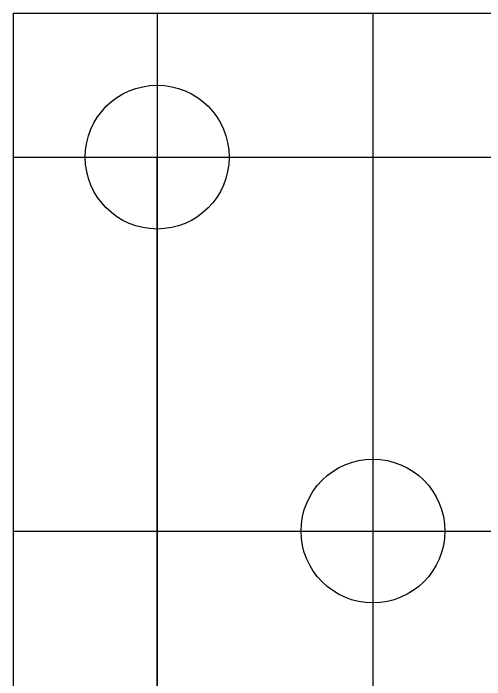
# Model space of a CAD drawing. Header units: metres. Extents: x 5647 to 73999, y 8406 to 50306.
# Drawn here: x 22963 to 24602, y 21432 to 23750 of the extents above; entities that cross this region are included whole.
import ezdxf

# ---------------------------------------------------------------- set-up
doc = ezdxf.new("R2010")
doc.units = ezdxf.units.M
for name, color, linetype in [('AXIS', 9, 'Continuous'), ('LI', 7, 'Continuous'), ('LIS', 2, 'Continuous')]:
    doc.layers.add(name, color=color, linetype=linetype)

msp = doc.modelspace()

# ---------------------------------------------------------------- linework, layer by layer
at = {"layer": 'AXIS'}
for p, q in [((23462.84, 23749.96), (23462.84, 19387.99)), ((24213.23, 23749.96), (24213.23, 19387.99)), ((22962.58, 23249.7), (26964.66, 23249.7)), ((22962.58, 21949.03), (26964.66, 21949.03))]:
    msp.add_line(p, q, dxfattribs=at)
at = {"layer": 'LI'}
for centre in [(23462.84, 23249.7), (24213.23, 21949.03)]:
    msp.add_circle(centre, 250.13, dxfattribs=at)
at = {"layer": 'LIS'}
for p, q in [((22962.58, 23749.96), (26964.66, 23749.96)), ((22962.58, 23749.96), (22962.58, 20148.1)), ((23462.84, 23249.7), (26464.4, 23249.7)), ((23462.84, 20648.36), (23462.84, 23249.7))]:
    msp.add_line(p, q, dxfattribs=at)

doc.saveas('drawing.dxf')
